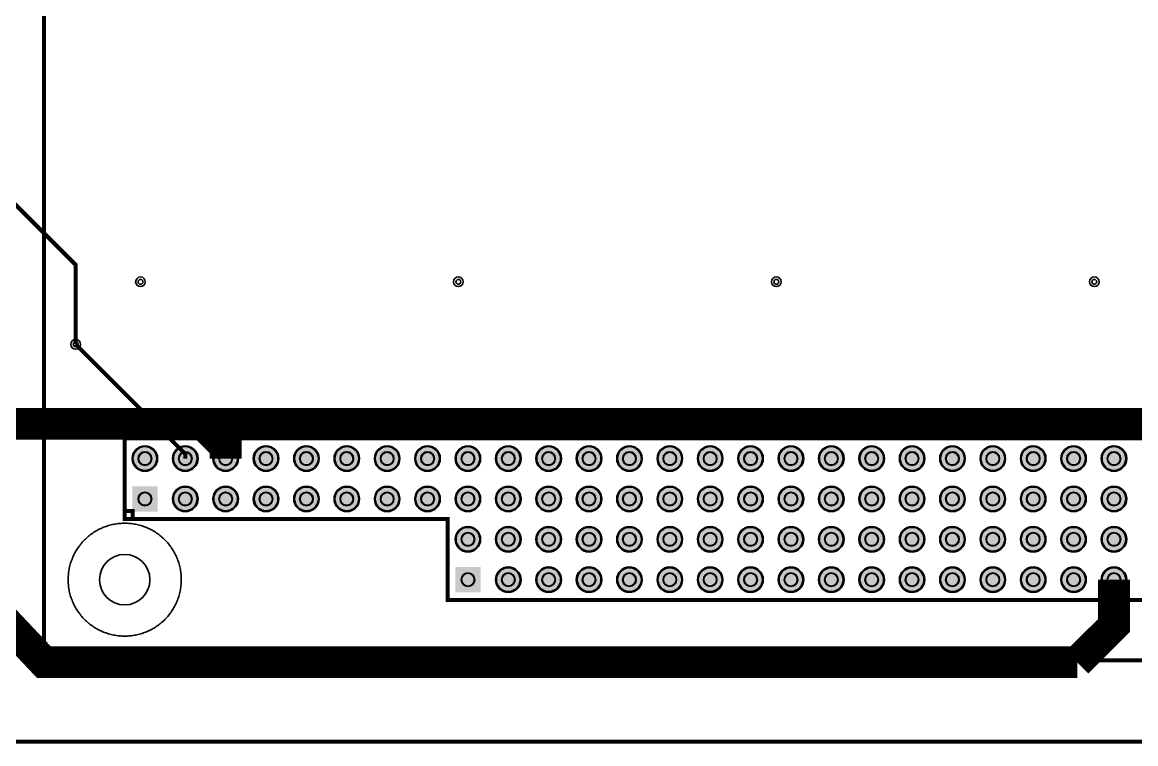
# Model space of a CAD drawing. Header units: millimetres. Extents: x 0 to 200, y -9 to 137.
# Drawn here: x 53.6 to 123.7, y -0.1 to 45.3 of the extents above; entities that cross this region are included whole.
import ezdxf

# ---------------------------------------------------------------- set-up
doc = ezdxf.new("R2010")
doc.units = ezdxf.units.MM
for name, color, linetype, true_color in [('BoardOutLine', 7, 'Continuous', 0xff00ff), ('BottomLayer', 7, 'Continuous', 0x0000ff), ('BottomSolderMaskLayer', 7, 'Continuous', 0xaa00ff), ('Hole', 7, 'Continuous', 0x222222), ('Multi-Layer', 7, 'Continuous', 0xc0c0c0), ('TopLayer', 7, 'Continuous', 0xff0000), ('TopSilkLayer', 7, 'Continuous', 0xffcc00), ('TopSolderMaskLayer', 7, 'Continuous', 0x800080)]:
    doc.layers.add(name, color=color, linetype=linetype, true_color=true_color)

msp = doc.modelspace()

# ---------------------------------------------------------------- hatches: boundary and pattern name
at = {"layer": 'BottomSolderMaskLayer'}
for points in [[(60.55, 17.816, 1), (62.152, 17.816, 1)], [(63.09, 17.816, 1), (64.692, 17.816, 1)], [(65.63, 17.816, 1), (67.232, 17.816, 1)], [(68.17, 17.816, 1), (69.772, 17.816, 1)], [(70.71, 17.816, 1), (72.312, 17.816, 1)], [(73.25, 17.816, 1), (74.852, 17.816, 1)], [(75.79, 17.816, 1), (77.392, 17.816, 1)], [(78.33, 17.816, 1), (79.932, 17.816, 1)], [(80.87, 17.816, 1), (82.472, 17.816, 1)], [(83.41, 17.816, 1), (85.012, 17.816, 1)], [(85.95, 17.816, 1), (87.552, 17.816, 1)], [(88.49, 17.816, 1), (90.092, 17.816, 1)], [(91.03, 17.816, 1), (92.632, 17.816, 1)], [(93.57, 17.816, 1), (95.172, 17.816, 1)], [(96.11, 17.816, 1), (97.712, 17.816, 1)], [(98.65, 17.816, 1), (100.252, 17.816, 1)], [(101.19, 17.816, 1), (102.792, 17.816, 1)], [(103.73, 17.816, 1), (105.332, 17.816, 1)], [(106.27, 17.816, 1), (107.872, 17.816, 1)], [(108.81, 17.816, 1), (110.412, 17.816, 1)], [(111.35, 17.816, 1), (112.952, 17.816, 1)], [(113.89, 17.816, 1), (115.492, 17.816, 1)], [(116.43, 17.816, 1), (118.032, 17.816, 1)], [(118.97, 17.816, 1), (120.572, 17.816, 1)], [(121.51, 17.816, 1), (123.112, 17.816, 1)], [(60.55, 16.076), (62.152, 16.076), (62.152, 14.475), (60.55, 14.475)], [(63.09, 15.276, 1), (64.692, 15.276, 1)], [(65.63, 15.276, 1), (67.232, 15.276, 1)], [(68.17, 15.276, 1), (69.772, 15.276, 1)], [(70.71, 15.276, 1), (72.312, 15.276, 1)], [(73.25, 15.276, 1), (74.852, 15.276, 1)], [(75.79, 15.276, 1), (77.392, 15.276, 1)], [(78.33, 15.276, 1), (79.932, 15.276, 1)], [(80.87, 15.276, 1), (82.472, 15.276, 1)], [(83.41, 15.276, 1), (85.012, 15.276, 1)], [(85.95, 15.276, 1), (87.552, 15.276, 1)], [(88.49, 15.276, 1), (90.092, 15.276, 1)], [(91.03, 15.276, 1), (92.632, 15.276, 1)], [(93.57, 15.276, 1), (95.172, 15.276, 1)], [(96.11, 15.276, 1), (97.712, 15.276, 1)], [(98.65, 15.276, 1), (100.252, 15.276, 1)], [(101.19, 15.276, 1), (102.792, 15.276, 1)], [(103.73, 15.276, 1), (105.332, 15.276, 1)], [(106.27, 15.276, 1), (107.872, 15.276, 1)], [(108.81, 15.276, 1), (110.412, 15.276, 1)], [(111.35, 15.276, 1), (112.952, 15.276, 1)], [(113.89, 15.276, 1), (115.492, 15.276, 1)], [(116.43, 15.276, 1), (118.032, 15.276, 1)], [(118.97, 15.276, 1), (120.572, 15.276, 1)], [(121.51, 15.276, 1), (123.112, 15.276, 1)], [(80.87, 12.736, 1), (82.472, 12.736, 1)], [(83.41, 12.736, 1), (85.012, 12.736, 1)], [(85.95, 12.736, 1), (87.552, 12.736, 1)], [(88.49, 12.736, 1), (90.092, 12.736, 1)], [(91.03, 12.736, 1), (92.632, 12.736, 1)], [(93.57, 12.736, 1), (95.172, 12.736, 1)], [(96.11, 12.736, 1), (97.712, 12.736, 1)], [(98.65, 12.736, 1), (100.252, 12.736, 1)], [(101.19, 12.736, 1), (102.792, 12.736, 1)], [(103.73, 12.736, 1), (105.332, 12.736, 1)], [(106.27, 12.736, 1), (107.872, 12.736, 1)], [(108.81, 12.736, 1), (110.412, 12.736, 1)], [(111.35, 12.736, 1), (112.952, 12.736, 1)], [(113.89, 12.736, 1), (115.492, 12.736, 1)], [(116.43, 12.736, 1), (118.032, 12.736, 1)], [(118.97, 12.736, 1), (120.572, 12.736, 1)], [(121.51, 12.736, 1), (123.112, 12.736, 1)], [(80.87, 10.996), (82.472, 10.996), (82.472, 9.395), (80.87, 9.395)], [(83.41, 10.196, 1), (85.012, 10.196, 1)], [(85.95, 10.196, 1), (87.552, 10.196, 1)], [(88.49, 10.196, 1), (90.092, 10.196, 1)], [(91.03, 10.196, 1), (92.632, 10.196, 1)], [(93.57, 10.196, 1), (95.172, 10.196, 1)], [(96.11, 10.196, 1), (97.712, 10.196, 1)], [(98.65, 10.196, 1), (100.252, 10.196, 1)], [(101.19, 10.196, 1), (102.792, 10.196, 1)], [(103.73, 10.196, 1), (105.332, 10.196, 1)], [(106.27, 10.196, 1), (107.872, 10.196, 1)], [(108.81, 10.196, 1), (110.412, 10.196, 1)], [(111.35, 10.196, 1), (112.952, 10.196, 1)], [(113.89, 10.196, 1), (115.492, 10.196, 1)], [(116.43, 10.196, 1), (118.032, 10.196, 1)], [(118.97, 10.196, 1), (120.572, 10.196, 1)], [(121.51, 10.196, 1), (123.112, 10.196, 1)]]:
    msp.add_hatch(color=256, dxfattribs=at).paths.add_polyline_path(points)
at = {"layer": 'Multi-Layer'}
for points in [[(60.601, 17.816, 1), (62.101, 17.816, 1)], [(63.141, 17.816, 1), (64.641, 17.816, 1)], [(65.681, 17.816, 1), (67.181, 17.816, 1)], [(68.221, 17.816, 1), (69.721, 17.816, 1)], [(70.761, 17.816, 1), (72.261, 17.816, 1)], [(73.301, 17.816, 1), (74.801, 17.816, 1)], [(75.841, 17.816, 1), (77.341, 17.816, 1)], [(78.381, 17.816, 1), (79.881, 17.816, 1)], [(80.921, 17.816, 1), (82.421, 17.816, 1)], [(83.461, 17.816, 1), (84.961, 17.816, 1)], [(86.001, 17.816, 1), (87.501, 17.816, 1)], [(88.541, 17.816, 1), (90.041, 17.816, 1)], [(91.081, 17.816, 1), (92.581, 17.816, 1)], [(93.621, 17.816, 1), (95.121, 17.816, 1)], [(96.161, 17.816, 1), (97.661, 17.816, 1)], [(98.701, 17.816, 1), (100.201, 17.816, 1)], [(101.241, 17.816, 1), (102.741, 17.816, 1)], [(103.781, 17.816, 1), (105.281, 17.816, 1)], [(106.321, 17.816, 1), (107.821, 17.816, 1)], [(108.861, 17.816, 1), (110.361, 17.816, 1)], [(111.401, 17.816, 1), (112.901, 17.816, 1)], [(113.941, 17.816, 1), (115.441, 17.816, 1)], [(116.481, 17.816, 1), (117.981, 17.816, 1)], [(119.021, 17.816, 1), (120.521, 17.816, 1)], [(121.561, 17.816, 1), (123.061, 17.816, 1)], [(60.601, 16.026), (62.101, 16.026), (62.101, 14.526), (60.601, 14.526)], [(63.141, 15.276, 1), (64.641, 15.276, 1)], [(65.681, 15.276, 1), (67.181, 15.276, 1)], [(68.221, 15.276, 1), (69.721, 15.276, 1)], [(70.761, 15.276, 1), (72.261, 15.276, 1)], [(73.301, 15.276, 1), (74.801, 15.276, 1)], [(75.841, 15.276, 1), (77.341, 15.276, 1)], [(78.381, 15.276, 1), (79.881, 15.276, 1)], [(80.921, 15.276, 1), (82.421, 15.276, 1)], [(83.461, 15.276, 1), (84.961, 15.276, 1)], [(86.001, 15.276, 1), (87.501, 15.276, 1)], [(88.541, 15.276, 1), (90.041, 15.276, 1)], [(91.081, 15.276, 1), (92.581, 15.276, 1)], [(93.621, 15.276, 1), (95.121, 15.276, 1)], [(96.161, 15.276, 1), (97.661, 15.276, 1)], [(98.701, 15.276, 1), (100.201, 15.276, 1)], [(101.241, 15.276, 1), (102.741, 15.276, 1)], [(103.781, 15.276, 1), (105.281, 15.276, 1)], [(106.321, 15.276, 1), (107.821, 15.276, 1)], [(108.861, 15.276, 1), (110.361, 15.276, 1)], [(111.401, 15.276, 1), (112.901, 15.276, 1)], [(113.941, 15.276, 1), (115.441, 15.276, 1)], [(116.481, 15.276, 1), (117.981, 15.276, 1)], [(119.021, 15.276, 1), (120.521, 15.276, 1)], [(121.561, 15.276, 1), (123.061, 15.276, 1)], [(80.921, 12.736, 1), (82.421, 12.736, 1)], [(83.461, 12.736, 1), (84.961, 12.736, 1)], [(86.001, 12.736, 1), (87.501, 12.736, 1)], [(88.541, 12.736, 1), (90.041, 12.736, 1)], [(91.081, 12.736, 1), (92.581, 12.736, 1)], [(93.621, 12.736, 1), (95.121, 12.736, 1)], [(96.161, 12.736, 1), (97.661, 12.736, 1)], [(98.701, 12.736, 1), (100.201, 12.736, 1)], [(101.241, 12.736, 1), (102.741, 12.736, 1)], [(103.781, 12.736, 1), (105.281, 12.736, 1)], [(106.321, 12.736, 1), (107.821, 12.736, 1)], [(108.861, 12.736, 1), (110.361, 12.736, 1)], [(111.401, 12.736, 1), (112.901, 12.736, 1)], [(113.941, 12.736, 1), (115.441, 12.736, 1)], [(116.481, 12.736, 1), (117.981, 12.736, 1)], [(119.021, 12.736, 1), (120.521, 12.736, 1)], [(121.561, 12.736, 1), (123.061, 12.736, 1)], [(80.921, 10.946), (82.421, 10.946), (82.421, 9.446), (80.921, 9.446)], [(83.461, 10.196, 1), (84.961, 10.196, 1)], [(86.001, 10.196, 1), (87.501, 10.196, 1)], [(88.541, 10.196, 1), (90.041, 10.196, 1)], [(91.081, 10.196, 1), (92.581, 10.196, 1)], [(93.621, 10.196, 1), (95.121, 10.196, 1)], [(96.161, 10.196, 1), (97.661, 10.196, 1)], [(98.701, 10.196, 1), (100.201, 10.196, 1)], [(101.241, 10.196, 1), (102.741, 10.196, 1)], [(103.781, 10.196, 1), (105.281, 10.196, 1)], [(106.321, 10.196, 1), (107.821, 10.196, 1)], [(108.861, 10.196, 1), (110.361, 10.196, 1)], [(111.401, 10.196, 1), (112.901, 10.196, 1)], [(113.941, 10.196, 1), (115.441, 10.196, 1)], [(116.481, 10.196, 1), (117.981, 10.196, 1)], [(119.021, 10.196, 1), (120.521, 10.196, 1)], [(121.561, 10.196, 1), (123.061, 10.196, 1)]]:
    msp.add_hatch(color=256, dxfattribs=at).paths.add_polyline_path(points)
at = {"layer": 'TopSolderMaskLayer'}
for points in [[(60.55, 17.816, 1), (62.152, 17.816, 1)], [(63.09, 17.816, 1), (64.692, 17.816, 1)], [(65.63, 17.816, 1), (67.232, 17.816, 1)], [(68.17, 17.816, 1), (69.772, 17.816, 1)], [(70.71, 17.816, 1), (72.312, 17.816, 1)], [(73.25, 17.816, 1), (74.852, 17.816, 1)], [(75.79, 17.816, 1), (77.392, 17.816, 1)], [(78.33, 17.816, 1), (79.932, 17.816, 1)], [(80.87, 17.816, 1), (82.472, 17.816, 1)], [(83.41, 17.816, 1), (85.012, 17.816, 1)], [(85.95, 17.816, 1), (87.552, 17.816, 1)], [(88.49, 17.816, 1), (90.092, 17.816, 1)], [(91.03, 17.816, 1), (92.632, 17.816, 1)], [(93.57, 17.816, 1), (95.172, 17.816, 1)], [(96.11, 17.816, 1), (97.712, 17.816, 1)], [(98.65, 17.816, 1), (100.252, 17.816, 1)], [(101.19, 17.816, 1), (102.792, 17.816, 1)], [(103.73, 17.816, 1), (105.332, 17.816, 1)], [(106.27, 17.816, 1), (107.872, 17.816, 1)], [(108.81, 17.816, 1), (110.412, 17.816, 1)], [(111.35, 17.816, 1), (112.952, 17.816, 1)], [(113.89, 17.816, 1), (115.492, 17.816, 1)], [(116.43, 17.816, 1), (118.032, 17.816, 1)], [(118.97, 17.816, 1), (120.572, 17.816, 1)], [(121.51, 17.816, 1), (123.112, 17.816, 1)], [(60.55, 16.076), (62.152, 16.076), (62.152, 14.475), (60.55, 14.475)], [(63.09, 15.276, 1), (64.692, 15.276, 1)], [(65.63, 15.276, 1), (67.232, 15.276, 1)], [(68.17, 15.276, 1), (69.772, 15.276, 1)], [(70.71, 15.276, 1), (72.312, 15.276, 1)], [(73.25, 15.276, 1), (74.852, 15.276, 1)], [(75.79, 15.276, 1), (77.392, 15.276, 1)], [(78.33, 15.276, 1), (79.932, 15.276, 1)], [(80.87, 15.276, 1), (82.472, 15.276, 1)], [(83.41, 15.276, 1), (85.012, 15.276, 1)], [(85.95, 15.276, 1), (87.552, 15.276, 1)], [(88.49, 15.276, 1), (90.092, 15.276, 1)], [(91.03, 15.276, 1), (92.632, 15.276, 1)], [(93.57, 15.276, 1), (95.172, 15.276, 1)], [(96.11, 15.276, 1), (97.712, 15.276, 1)], [(98.65, 15.276, 1), (100.252, 15.276, 1)], [(101.19, 15.276, 1), (102.792, 15.276, 1)], [(103.73, 15.276, 1), (105.332, 15.276, 1)], [(106.27, 15.276, 1), (107.872, 15.276, 1)], [(108.81, 15.276, 1), (110.412, 15.276, 1)], [(111.35, 15.276, 1), (112.952, 15.276, 1)], [(113.89, 15.276, 1), (115.492, 15.276, 1)], [(116.43, 15.276, 1), (118.032, 15.276, 1)], [(118.97, 15.276, 1), (120.572, 15.276, 1)], [(121.51, 15.276, 1), (123.112, 15.276, 1)], [(80.87, 12.736, 1), (82.472, 12.736, 1)], [(83.41, 12.736, 1), (85.012, 12.736, 1)], [(85.95, 12.736, 1), (87.552, 12.736, 1)], [(88.49, 12.736, 1), (90.092, 12.736, 1)], [(91.03, 12.736, 1), (92.632, 12.736, 1)], [(93.57, 12.736, 1), (95.172, 12.736, 1)], [(96.11, 12.736, 1), (97.712, 12.736, 1)], [(98.65, 12.736, 1), (100.252, 12.736, 1)], [(101.19, 12.736, 1), (102.792, 12.736, 1)], [(103.73, 12.736, 1), (105.332, 12.736, 1)], [(106.27, 12.736, 1), (107.872, 12.736, 1)], [(108.81, 12.736, 1), (110.412, 12.736, 1)], [(111.35, 12.736, 1), (112.952, 12.736, 1)], [(113.89, 12.736, 1), (115.492, 12.736, 1)], [(116.43, 12.736, 1), (118.032, 12.736, 1)], [(118.97, 12.736, 1), (120.572, 12.736, 1)], [(121.51, 12.736, 1), (123.112, 12.736, 1)], [(80.87, 10.996), (82.472, 10.996), (82.472, 9.395), (80.87, 9.395)], [(83.41, 10.196, 1), (85.012, 10.196, 1)], [(85.95, 10.196, 1), (87.552, 10.196, 1)], [(88.49, 10.196, 1), (90.092, 10.196, 1)], [(91.03, 10.196, 1), (92.632, 10.196, 1)], [(93.57, 10.196, 1), (95.172, 10.196, 1)], [(96.11, 10.196, 1), (97.712, 10.196, 1)], [(98.65, 10.196, 1), (100.252, 10.196, 1)], [(101.19, 10.196, 1), (102.792, 10.196, 1)], [(103.73, 10.196, 1), (105.332, 10.196, 1)], [(106.27, 10.196, 1), (107.872, 10.196, 1)], [(108.81, 10.196, 1), (110.412, 10.196, 1)], [(111.35, 10.196, 1), (112.952, 10.196, 1)], [(113.89, 10.196, 1), (115.492, 10.196, 1)], [(116.43, 10.196, 1), (118.032, 10.196, 1)], [(118.97, 10.196, 1), (120.572, 10.196, 1)], [(121.51, 10.196, 1), (123.112, 10.196, 1)]]:
    msp.add_hatch(color=256, dxfattribs=at).paths.add_polyline_path(points)

# ---------------------------------------------------------------- linework, layer by layer
at = {"layer": 'BoardOutLine', "const_width": 0.254}
msp.add_lwpolyline([(195, 0), (5, 0)], dxfattribs=at)
at = {"layer": 'BottomLayer', "const_width": 0.254}
msp.add_lwpolyline([(63.891, 17.816), (63.891, 18.108), (57, 25.001)], dxfattribs=at)
at = {"layer": 'BottomLayer'}
msp.add_lwpolyline([(60.081, 13.746), (60.166, 13.745), (60.252, 13.742), (60.337, 13.737), (60.422, 13.73), (60.507, 13.721), (60.591, 13.71), (60.675, 13.697), (60.759, 13.682), (60.843, 13.665), (60.926, 13.646), (61.009, 13.625), (61.091, 13.602), (61.172, 13.577), (61.253, 13.55), (61.334, 13.521), (61.413, 13.49), (61.492, 13.457), (61.57, 13.423), (61.647, 13.386), (61.723, 13.348), (61.798, 13.308), (61.873, 13.266), (61.946, 13.222), (62.018, 13.177), (62.089, 13.13), (62.159, 13.081), (62.228, 13.03), (62.295, 12.978), (62.361, 12.925), (62.426, 12.869), (62.49, 12.812), (62.552, 12.754), (62.613, 12.694), (62.672, 12.633), (62.73, 12.57), (62.786, 12.506), (62.841, 12.441), (62.894, 12.374), (62.945, 12.306), (62.995, 12.237), (63.043, 12.166), (63.09, 12.095), (63.135, 12.022), (63.178, 11.949), (63.219, 11.874), (63.258, 11.798), (63.296, 11.722), (63.332, 11.644), (63.366, 11.566), (63.398, 11.487), (63.428, 11.407), (63.456, 11.327), (63.482, 11.246), (63.506, 11.164), (63.528, 11.082), (63.549, 10.999), (63.567, 10.915), (63.583, 10.832), (63.598, 10.748), (63.61, 10.663), (63.62, 10.579), (63.628, 10.494), (63.634, 10.409), (63.638, 10.323), (63.641, 10.238), (63.641, 10.153), (63.638, 10.068), (63.634, 9.982), (63.628, 9.897), (63.62, 9.813), (63.61, 9.728), (63.598, 9.643), (63.583, 9.559), (63.567, 9.476), (63.549, 9.392), (63.528, 9.31), (63.506, 9.227), (63.482, 9.145), (63.456, 9.064), (63.428, 8.984), (63.398, 8.904), (63.366, 8.825), (63.332, 8.747), (63.296, 8.669), (63.258, 8.593), (63.219, 8.517), (63.178, 8.442), (63.135, 8.369), (63.09, 8.296), (63.043, 8.225), (62.995, 8.154), (62.945, 8.085), (62.894, 8.017), (62.841, 7.95), (62.786, 7.885), (62.73, 7.821), (62.672, 7.758), (62.613, 7.697), (62.552, 7.637), (62.49, 7.579), (62.426, 7.522), (62.361, 7.467), (62.295, 7.413), (62.228, 7.361), (62.159, 7.31), (62.089, 7.261), (62.018, 7.214), (61.946, 7.169), (61.873, 7.125), (61.798, 7.083), (61.723, 7.043), (61.647, 7.005), (61.57, 6.968), (61.492, 6.934), (61.413, 6.901), (61.334, 6.87), (61.253, 6.841), (61.172, 6.814), (61.091, 6.789), (61.009, 6.766), (60.926, 6.745), (60.843, 6.726), (60.759, 6.709), (60.675, 6.694), (60.591, 6.681), (60.507, 6.67), (60.422, 6.661), (60.337, 6.654), (60.252, 6.649), (60.166, 6.646), (60.081, 6.645), (59.996, 6.646), (59.911, 6.649), (59.826, 6.654), (59.741, 6.661), (59.656, 6.67), (59.571, 6.681), (59.487, 6.694), (59.403, 6.709), (59.319, 6.726), (59.236, 6.745), (59.154, 6.766), (59.071, 6.789), (58.99, 6.814), (58.909, 6.841), (58.829, 6.87), (58.749, 6.901), (58.671, 6.934), (58.593, 6.968), (58.515, 7.005), (58.439, 7.043), (58.364, 7.083), (58.29, 7.125), (58.217, 7.169), (58.144, 7.214), (58.073, 7.261), (58.003, 7.31), (57.935, 7.361), (57.867, 7.413), (57.801, 7.467), (57.736, 7.522), (57.673, 7.579), (57.61, 7.637), (57.55, 7.697), (57.49, 7.758), (57.433, 7.821), (57.376, 7.885), (57.322, 7.95), (57.268, 8.017), (57.217, 8.085), (57.167, 8.154), (57.119, 8.225), (57.072, 8.296), (57.028, 8.369), (56.985, 8.442), (56.943, 8.517), (56.904, 8.593), (56.866, 8.669), (56.831, 8.747), (56.797, 8.825), (56.765, 8.904), (56.735, 8.984), (56.707, 9.064), (56.68, 9.145), (56.656, 9.227), (56.634, 9.31), (56.614, 9.392), (56.595, 9.476), (56.579, 9.559), (56.565, 9.643), (56.552, 9.728), (56.542, 9.813), (56.534, 9.897), (56.528, 9.982), (56.524, 10.068), (56.522, 10.153), (56.522, 10.238), (56.524, 10.323), (56.528, 10.409), (56.534, 10.494), (56.542, 10.579), (56.552, 10.663), (56.565, 10.748), (56.579, 10.832), (56.595, 10.915), (56.614, 10.999), (56.634, 11.082), (56.656, 11.164), (56.68, 11.246), (56.707, 11.327), (56.735, 11.407), (56.765, 11.487), (56.797, 11.566), (56.831, 11.644), (56.866, 11.722), (56.904, 11.798), (56.943, 11.874), (56.985, 11.949), (57.028, 12.022), (57.072, 12.095), (57.119, 12.166), (57.167, 12.237), (57.217, 12.306), (57.268, 12.374), (57.322, 12.441), (57.376, 12.506), (57.433, 12.57), (57.49, 12.633), (57.55, 12.694), (57.61, 12.754), (57.673, 12.812), (57.736, 12.869), (57.801, 12.925), (57.867, 12.978), (57.935, 13.03), (58.003, 13.081), (58.073, 13.13), (58.144, 13.177), (58.217, 13.222), (58.29, 13.266), (58.364, 13.308), (58.439, 13.348), (58.515, 13.386), (58.593, 13.423), (58.671, 13.457), (58.749, 13.49), (58.829, 13.521), (58.909, 13.55), (58.99, 13.577), (59.071, 13.602), (59.154, 13.625), (59.236, 13.646), (59.319, 13.665), (59.403, 13.682), (59.487, 13.697), (59.571, 13.71), (59.656, 13.721), (59.741, 13.73), (59.826, 13.737), (59.911, 13.742), (59.996, 13.745), (60.081, 13.746)], close=True, dxfattribs=at)
at = {"layer": 'BottomSolderMaskLayer'}
for centre, radius in [((61.351, 17.816), 0.801), ((61.351, 17.816), 0.427), ((63.891, 17.816), 0.801), ((63.891, 17.816), 0.427), ((66.431, 17.816), 0.801), ((66.431, 17.816), 0.427), ((68.971, 17.816), 0.801), ((68.971, 17.816), 0.427), ((71.511, 17.816), 0.801), ((71.511, 17.816), 0.427), ((74.051, 17.816), 0.801), ((74.051, 17.816), 0.427), ((76.591, 17.816), 0.801), ((76.591, 17.816), 0.427), ((79.131, 17.816), 0.801), ((79.131, 17.816), 0.427), ((81.671, 17.816), 0.801), ((81.671, 17.816), 0.427), ((84.211, 17.816), 0.801), ((84.211, 17.816), 0.427), ((86.751, 17.816), 0.801), ((86.751, 17.816), 0.427), ((89.291, 17.816), 0.801), ((89.291, 17.816), 0.427), ((91.831, 17.816), 0.801), ((91.831, 17.816), 0.427), ((94.371, 17.816), 0.801), ((94.371, 17.816), 0.427), ((96.911, 17.816), 0.801), ((96.911, 17.816), 0.427), ((99.451, 17.816), 0.801), ((99.451, 17.816), 0.427), ((101.991, 17.816), 0.801), ((101.991, 17.816), 0.427), ((104.531, 17.816), 0.801), ((104.531, 17.816), 0.427), ((107.071, 17.816), 0.801), ((107.071, 17.816), 0.427), ((109.611, 17.816), 0.801), ((109.611, 17.816), 0.427), ((112.151, 17.816), 0.801), ((112.151, 17.816), 0.427), ((114.691, 17.816), 0.801), ((114.691, 17.816), 0.427), ((117.231, 17.816), 0.801), ((117.231, 17.816), 0.427), ((119.771, 17.816), 0.801), ((119.771, 17.816), 0.427), ((122.311, 17.816), 0.801), ((122.311, 17.816), 0.427), ((61.351, 15.276), 0.427), ((63.891, 15.276), 0.801), ((63.891, 15.276), 0.427), ((66.431, 15.276), 0.801), ((66.431, 15.276), 0.427), ((68.971, 15.276), 0.801), ((68.971, 15.276), 0.427), ((71.511, 15.276), 0.801), ((71.511, 15.276), 0.427), ((74.051, 15.276), 0.801), ((74.051, 15.276), 0.427), ((76.591, 15.276), 0.801), ((76.591, 15.276), 0.427), ((79.131, 15.276), 0.801), ((79.131, 15.276), 0.427), ((81.671, 15.276), 0.801), ((81.671, 15.276), 0.427), ((84.211, 15.276), 0.801), ((84.211, 15.276), 0.427), ((86.751, 15.276), 0.801), ((86.751, 15.276), 0.427), ((89.291, 15.276), 0.801), ((89.291, 15.276), 0.427), ((91.831, 15.276), 0.801), ((91.831, 15.276), 0.427), ((94.371, 15.276), 0.801), ((94.371, 15.276), 0.427), ((96.911, 15.276), 0.801), ((96.911, 15.276), 0.427), ((99.451, 15.276), 0.801), ((99.451, 15.276), 0.427), ((101.991, 15.276), 0.801), ((101.991, 15.276), 0.427), ((104.531, 15.276), 0.801), ((104.531, 15.276), 0.427), ((107.071, 15.276), 0.801), ((107.071, 15.276), 0.427), ((109.611, 15.276), 0.801), ((109.611, 15.276), 0.427), ((112.151, 15.276), 0.801), ((112.151, 15.276), 0.427), ((114.691, 15.276), 0.801), ((114.691, 15.276), 0.427), ((117.231, 15.276), 0.801), ((117.231, 15.276), 0.427), ((119.771, 15.276), 0.801), ((119.771, 15.276), 0.427), ((122.311, 15.276), 0.801), ((122.311, 15.276), 0.427), ((81.671, 12.736), 0.801), ((84.211, 12.736), 0.801), ((86.751, 12.736), 0.801), ((89.291, 12.736), 0.801), ((91.831, 12.736), 0.801), ((94.371, 12.736), 0.801), ((96.911, 12.736), 0.801), ((99.451, 12.736), 0.801), ((101.991, 12.736), 0.801), ((104.531, 12.736), 0.801), ((107.071, 12.736), 0.801), ((109.611, 12.736), 0.801), ((112.151, 12.736), 0.801), ((114.691, 12.736), 0.801), ((117.231, 12.736), 0.801), ((119.771, 12.736), 0.801), ((122.311, 12.736), 0.801), ((81.671, 12.736), 0.427), ((84.211, 12.736), 0.427), ((86.751, 12.736), 0.427), ((89.291, 12.736), 0.427), ((91.831, 12.736), 0.427), ((94.371, 12.736), 0.427), ((96.911, 12.736), 0.427), ((99.451, 12.736), 0.427), ((101.991, 12.736), 0.427), ((104.531, 12.736), 0.427), ((107.071, 12.736), 0.427), ((109.611, 12.736), 0.427), ((112.151, 12.736), 0.427), ((114.691, 12.736), 0.427), ((117.231, 12.736), 0.427), ((119.771, 12.736), 0.427), ((122.311, 12.736), 0.427), ((81.671, 10.196), 0.427), ((84.211, 10.196), 0.801), ((84.211, 10.196), 0.427), ((86.751, 10.196), 0.801), ((86.751, 10.196), 0.427), ((89.291, 10.196), 0.801), ((89.291, 10.196), 0.427), ((91.831, 10.196), 0.801), ((91.831, 10.196), 0.427), ((94.371, 10.196), 0.801), ((94.371, 10.196), 0.427), ((96.911, 10.196), 0.801), ((96.911, 10.196), 0.427), ((99.451, 10.196), 0.801), ((99.451, 10.196), 0.427), ((101.991, 10.196), 0.801), ((101.991, 10.196), 0.427), ((104.531, 10.196), 0.801), ((104.531, 10.196), 0.427), ((107.071, 10.196), 0.801), ((107.071, 10.196), 0.427), ((109.611, 10.196), 0.801), ((109.611, 10.196), 0.427), ((112.151, 10.196), 0.801), ((112.151, 10.196), 0.427), ((114.691, 10.196), 0.801), ((114.691, 10.196), 0.427), ((117.231, 10.196), 0.801), ((117.231, 10.196), 0.427), ((119.771, 10.196), 0.801), ((119.771, 10.196), 0.427), ((122.311, 10.196), 0.801), ((122.311, 10.196), 0.427)]:
    msp.add_circle(centre, radius, dxfattribs=at)
at = {"layer": 'Hole'}
for centre, radius in [((61.072, 28.939), 0.153), ((81.072, 28.939), 0.153), ((101.072, 28.939), 0.153), ((121.072, 28.939), 0.153), ((57, 25.001), 0.152)]:
    msp.add_circle(centre, radius, dxfattribs=at)
at = {"layer": 'Multi-Layer'}
for centre, radius in [((61.072, 28.939), 0.305), ((81.072, 28.939), 0.305), ((101.072, 28.939), 0.305), ((121.072, 28.939), 0.305), ((57, 25.001), 0.305), ((61.351, 17.816), 0.75), ((61.351, 17.816), 0.4), ((63.891, 17.816), 0.75), ((63.891, 17.816), 0.4), ((66.431, 17.816), 0.75), ((66.431, 17.816), 0.4), ((68.971, 17.816), 0.75), ((68.971, 17.816), 0.4), ((71.511, 17.816), 0.75), ((71.511, 17.816), 0.4), ((74.051, 17.816), 0.75), ((74.051, 17.816), 0.4), ((76.591, 17.816), 0.75), ((76.591, 17.816), 0.4), ((79.131, 17.816), 0.75), ((79.131, 17.816), 0.4), ((81.671, 17.816), 0.75), ((81.671, 17.816), 0.4), ((84.211, 17.816), 0.75), ((84.211, 17.816), 0.4), ((86.751, 17.816), 0.75), ((86.751, 17.816), 0.4), ((89.291, 17.816), 0.75), ((89.291, 17.816), 0.4), ((91.831, 17.816), 0.75), ((91.831, 17.816), 0.4), ((94.371, 17.816), 0.75), ((94.371, 17.816), 0.4), ((96.911, 17.816), 0.75), ((96.911, 17.816), 0.4), ((99.451, 17.816), 0.75), ((99.451, 17.816), 0.4), ((101.991, 17.816), 0.75), ((101.991, 17.816), 0.4), ((104.531, 17.816), 0.75), ((104.531, 17.816), 0.4), ((107.071, 17.816), 0.75), ((107.071, 17.816), 0.4), ((109.611, 17.816), 0.75), ((109.611, 17.816), 0.4), ((112.151, 17.816), 0.75), ((112.151, 17.816), 0.4), ((114.691, 17.816), 0.75), ((114.691, 17.816), 0.4), ((117.231, 17.816), 0.75), ((117.231, 17.816), 0.4), ((119.771, 17.816), 0.75), ((119.771, 17.816), 0.4), ((122.311, 17.816), 0.75), ((122.311, 17.816), 0.4), ((61.351, 15.276), 0.4), ((63.891, 15.276), 0.75), ((63.891, 15.276), 0.4), ((66.431, 15.276), 0.75), ((66.431, 15.276), 0.4), ((68.971, 15.276), 0.75), ((68.971, 15.276), 0.4), ((71.511, 15.276), 0.75), ((71.511, 15.276), 0.4), ((74.051, 15.276), 0.75), ((74.051, 15.276), 0.4), ((76.591, 15.276), 0.75), ((76.591, 15.276), 0.4), ((79.131, 15.276), 0.75), ((79.131, 15.276), 0.4), ((81.671, 15.276), 0.75), ((81.671, 15.276), 0.4), ((84.211, 15.276), 0.75), ((84.211, 15.276), 0.4), ((86.751, 15.276), 0.75), ((86.751, 15.276), 0.4), ((89.291, 15.276), 0.75), ((89.291, 15.276), 0.4), ((91.831, 15.276), 0.75), ((91.831, 15.276), 0.4), ((94.371, 15.276), 0.75), ((94.371, 15.276), 0.4), ((96.911, 15.276), 0.75), ((96.911, 15.276), 0.4), ((99.451, 15.276), 0.75), ((99.451, 15.276), 0.4), ((101.991, 15.276), 0.75), ((101.991, 15.276), 0.4), ((104.531, 15.276), 0.75), ((104.531, 15.276), 0.4), ((107.071, 15.276), 0.75), ((107.071, 15.276), 0.4), ((109.611, 15.276), 0.75), ((109.611, 15.276), 0.4), ((112.151, 15.276), 0.75), ((112.151, 15.276), 0.4), ((114.691, 15.276), 0.75), ((114.691, 15.276), 0.4), ((117.231, 15.276), 0.75), ((117.231, 15.276), 0.4), ((119.771, 15.276), 0.75), ((119.771, 15.276), 0.4), ((122.311, 15.276), 0.75), ((122.311, 15.276), 0.4), ((81.671, 12.736), 0.75), ((84.211, 12.736), 0.75), ((86.751, 12.736), 0.75), ((89.291, 12.736), 0.75), ((91.831, 12.736), 0.75), ((94.371, 12.736), 0.75), ((96.911, 12.736), 0.75), ((99.451, 12.736), 0.75), ((101.991, 12.736), 0.75), ((104.531, 12.736), 0.75), ((107.071, 12.736), 0.75), ((109.611, 12.736), 0.75), ((112.151, 12.736), 0.75), ((114.691, 12.736), 0.75), ((117.231, 12.736), 0.75), ((119.771, 12.736), 0.75), ((122.311, 12.736), 0.75), ((81.671, 12.736), 0.4), ((84.211, 12.736), 0.4), ((86.751, 12.736), 0.4), ((89.291, 12.736), 0.4), ((91.831, 12.736), 0.4), ((94.371, 12.736), 0.4), ((96.911, 12.736), 0.4), ((99.451, 12.736), 0.4), ((101.991, 12.736), 0.4), ((104.531, 12.736), 0.4), ((107.071, 12.736), 0.4), ((109.611, 12.736), 0.4), ((112.151, 12.736), 0.4), ((114.691, 12.736), 0.4), ((117.231, 12.736), 0.4), ((119.771, 12.736), 0.4), ((122.311, 12.736), 0.4), ((60.081, 10.196), 1.587), ((81.671, 10.196), 0.4), ((84.211, 10.196), 0.75), ((84.211, 10.196), 0.4), ((86.751, 10.196), 0.75), ((86.751, 10.196), 0.4), ((89.291, 10.196), 0.75), ((89.291, 10.196), 0.4), ((91.831, 10.196), 0.75), ((91.831, 10.196), 0.4), ((94.371, 10.196), 0.75), ((94.371, 10.196), 0.4), ((96.911, 10.196), 0.75), ((96.911, 10.196), 0.4), ((99.451, 10.196), 0.75), ((99.451, 10.196), 0.4), ((101.991, 10.196), 0.75), ((101.991, 10.196), 0.4), ((104.531, 10.196), 0.75), ((104.531, 10.196), 0.4), ((107.071, 10.196), 0.75), ((107.071, 10.196), 0.4), ((109.611, 10.196), 0.75), ((109.611, 10.196), 0.4), ((112.151, 10.196), 0.75), ((112.151, 10.196), 0.4), ((114.691, 10.196), 0.75), ((114.691, 10.196), 0.4), ((117.231, 10.196), 0.75), ((117.231, 10.196), 0.4), ((119.771, 10.196), 0.75), ((119.771, 10.196), 0.4), ((122.311, 10.196), 0.75), ((122.311, 10.196), 0.4)]:
    msp.add_circle(centre, radius, dxfattribs=at)
at = {"layer": 'TopLayer'}
for points, const_width in [([(57, 25.001), (57, 30), (41.001, 45.999), (20, 45.999), (12, 53), (12, 110.711), (12.54, 111.251)], 0.254), ([(46.5, 14), (52.55, 20), (65.001, 20)], 2), ([(65, 20), (129.781, 20)], 2), ([(66.431, 17.816), (66.431, 18.569), (65, 20)], 2), ([(46.5, 14), (55.001, 5.001), (120, 5.001)], 2), ([(122.311, 10.196), (122.311, 7.31), (120, 5.001)], 2)]:
    msp.add_lwpolyline(points, dxfattribs=dict(at, const_width=const_width))
msp.add_lwpolyline([(60.081, 13.746), (60.166, 13.745), (60.252, 13.742), (60.337, 13.737), (60.422, 13.73), (60.507, 13.721), (60.591, 13.71), (60.675, 13.697), (60.759, 13.682), (60.843, 13.665), (60.926, 13.646), (61.009, 13.625), (61.091, 13.602), (61.172, 13.577), (61.253, 13.55), (61.334, 13.521), (61.413, 13.49), (61.492, 13.457), (61.57, 13.423), (61.647, 13.386), (61.723, 13.348), (61.798, 13.308), (61.873, 13.266), (61.946, 13.222), (62.018, 13.177), (62.089, 13.13), (62.159, 13.081), (62.228, 13.03), (62.295, 12.978), (62.361, 12.925), (62.426, 12.869), (62.49, 12.812), (62.552, 12.754), (62.613, 12.694), (62.672, 12.633), (62.73, 12.57), (62.786, 12.506), (62.841, 12.441), (62.894, 12.374), (62.945, 12.306), (62.995, 12.237), (63.043, 12.166), (63.09, 12.095), (63.135, 12.022), (63.178, 11.949), (63.219, 11.874), (63.258, 11.798), (63.296, 11.722), (63.332, 11.644), (63.366, 11.566), (63.398, 11.487), (63.428, 11.407), (63.456, 11.327), (63.482, 11.246), (63.506, 11.164), (63.528, 11.082), (63.549, 10.999), (63.567, 10.915), (63.583, 10.832), (63.598, 10.748), (63.61, 10.663), (63.62, 10.579), (63.628, 10.494), (63.634, 10.409), (63.638, 10.323), (63.641, 10.238), (63.641, 10.153), (63.638, 10.068), (63.634, 9.982), (63.628, 9.897), (63.62, 9.813), (63.61, 9.728), (63.598, 9.643), (63.583, 9.559), (63.567, 9.476), (63.549, 9.392), (63.528, 9.31), (63.506, 9.227), (63.482, 9.145), (63.456, 9.064), (63.428, 8.984), (63.398, 8.904), (63.366, 8.825), (63.332, 8.747), (63.296, 8.669), (63.258, 8.593), (63.219, 8.517), (63.178, 8.442), (63.135, 8.369), (63.09, 8.296), (63.043, 8.225), (62.995, 8.154), (62.945, 8.085), (62.894, 8.017), (62.841, 7.95), (62.786, 7.885), (62.73, 7.821), (62.672, 7.758), (62.613, 7.697), (62.552, 7.637), (62.49, 7.579), (62.426, 7.522), (62.361, 7.467), (62.295, 7.413), (62.228, 7.361), (62.159, 7.31), (62.089, 7.261), (62.018, 7.214), (61.946, 7.169), (61.873, 7.125), (61.798, 7.083), (61.723, 7.043), (61.647, 7.005), (61.57, 6.968), (61.492, 6.934), (61.413, 6.901), (61.334, 6.87), (61.253, 6.841), (61.172, 6.814), (61.091, 6.789), (61.009, 6.766), (60.926, 6.745), (60.843, 6.726), (60.759, 6.709), (60.675, 6.694), (60.591, 6.681), (60.507, 6.67), (60.422, 6.661), (60.337, 6.654), (60.252, 6.649), (60.166, 6.646), (60.081, 6.645), (59.996, 6.646), (59.911, 6.649), (59.826, 6.654), (59.741, 6.661), (59.656, 6.67), (59.571, 6.681), (59.487, 6.694), (59.403, 6.709), (59.319, 6.726), (59.236, 6.745), (59.154, 6.766), (59.071, 6.789), (58.99, 6.814), (58.909, 6.841), (58.829, 6.87), (58.749, 6.901), (58.671, 6.934), (58.593, 6.968), (58.515, 7.005), (58.439, 7.043), (58.364, 7.083), (58.29, 7.125), (58.217, 7.169), (58.144, 7.214), (58.073, 7.261), (58.003, 7.31), (57.935, 7.361), (57.867, 7.413), (57.801, 7.467), (57.736, 7.522), (57.673, 7.579), (57.61, 7.637), (57.55, 7.697), (57.49, 7.758), (57.433, 7.821), (57.376, 7.885), (57.322, 7.95), (57.268, 8.017), (57.217, 8.085), (57.167, 8.154), (57.119, 8.225), (57.072, 8.296), (57.028, 8.369), (56.985, 8.442), (56.943, 8.517), (56.904, 8.593), (56.866, 8.669), (56.831, 8.747), (56.797, 8.825), (56.765, 8.904), (56.735, 8.984), (56.707, 9.064), (56.68, 9.145), (56.656, 9.227), (56.634, 9.31), (56.614, 9.392), (56.595, 9.476), (56.579, 9.559), (56.565, 9.643), (56.552, 9.728), (56.542, 9.813), (56.534, 9.897), (56.528, 9.982), (56.524, 10.068), (56.522, 10.153), (56.522, 10.238), (56.524, 10.323), (56.528, 10.409), (56.534, 10.494), (56.542, 10.579), (56.552, 10.663), (56.565, 10.748), (56.579, 10.832), (56.595, 10.915), (56.614, 10.999), (56.634, 11.082), (56.656, 11.164), (56.68, 11.246), (56.707, 11.327), (56.735, 11.407), (56.765, 11.487), (56.797, 11.566), (56.831, 11.644), (56.866, 11.722), (56.904, 11.798), (56.943, 11.874), (56.985, 11.949), (57.028, 12.022), (57.072, 12.095), (57.119, 12.166), (57.167, 12.237), (57.217, 12.306), (57.268, 12.374), (57.322, 12.441), (57.376, 12.506), (57.433, 12.57), (57.49, 12.633), (57.55, 12.694), (57.61, 12.754), (57.673, 12.812), (57.736, 12.869), (57.801, 12.925), (57.867, 12.978), (57.935, 13.03), (58.003, 13.081), (58.073, 13.13), (58.144, 13.177), (58.217, 13.222), (58.29, 13.266), (58.364, 13.308), (58.439, 13.348), (58.515, 13.386), (58.593, 13.423), (58.671, 13.457), (58.749, 13.49), (58.829, 13.521), (58.909, 13.55), (58.99, 13.577), (59.071, 13.602), (59.154, 13.625), (59.236, 13.646), (59.319, 13.665), (59.403, 13.682), (59.487, 13.697), (59.571, 13.71), (59.656, 13.721), (59.741, 13.73), (59.826, 13.737), (59.911, 13.742), (59.996, 13.745), (60.081, 13.746)], close=True, dxfattribs=at)
at = {"layer": 'TopSilkLayer', "const_width": 0.254}
for points in [[(55.001, 5.116), (55.001, 101.001), (145.171, 101.001), (145.171, 5.116), (55.001, 5.116)], [(60.081, 19.086), (60.081, 14.006), (80.401, 14.006), (80.401, 8.926), (131.201, 8.926), (131.201, 14.006), (141.361, 14.006), (141.361, 19.086), (60.081, 19.086)]]:
    msp.add_lwpolyline(points, close=True, dxfattribs=at)
msp.add_lwpolyline([(60.081, 14.514), (60.589, 14.514), (60.589, 14.006)], dxfattribs=at)
at = {"layer": 'TopSolderMaskLayer'}
for centre, radius in [((61.351, 17.816), 0.801), ((61.351, 17.816), 0.427), ((63.891, 17.816), 0.801), ((63.891, 17.816), 0.427), ((66.431, 17.816), 0.801), ((66.431, 17.816), 0.427), ((68.971, 17.816), 0.801), ((68.971, 17.816), 0.427), ((71.511, 17.816), 0.801), ((71.511, 17.816), 0.427), ((74.051, 17.816), 0.801), ((74.051, 17.816), 0.427), ((76.591, 17.816), 0.801), ((76.591, 17.816), 0.427), ((79.131, 17.816), 0.801), ((79.131, 17.816), 0.427), ((81.671, 17.816), 0.801), ((81.671, 17.816), 0.427), ((84.211, 17.816), 0.801), ((84.211, 17.816), 0.427), ((86.751, 17.816), 0.801), ((86.751, 17.816), 0.427), ((89.291, 17.816), 0.801), ((89.291, 17.816), 0.427), ((91.831, 17.816), 0.801), ((91.831, 17.816), 0.427), ((94.371, 17.816), 0.801), ((94.371, 17.816), 0.427), ((96.911, 17.816), 0.801), ((96.911, 17.816), 0.427), ((99.451, 17.816), 0.801), ((99.451, 17.816), 0.427), ((101.991, 17.816), 0.801), ((101.991, 17.816), 0.427), ((104.531, 17.816), 0.801), ((104.531, 17.816), 0.427), ((107.071, 17.816), 0.801), ((107.071, 17.816), 0.427), ((109.611, 17.816), 0.801), ((109.611, 17.816), 0.427), ((112.151, 17.816), 0.801), ((112.151, 17.816), 0.427), ((114.691, 17.816), 0.801), ((114.691, 17.816), 0.427), ((117.231, 17.816), 0.801), ((117.231, 17.816), 0.427), ((119.771, 17.816), 0.801), ((119.771, 17.816), 0.427), ((122.311, 17.816), 0.801), ((122.311, 17.816), 0.427), ((61.351, 15.276), 0.427), ((63.891, 15.276), 0.801), ((63.891, 15.276), 0.427), ((66.431, 15.276), 0.801), ((66.431, 15.276), 0.427), ((68.971, 15.276), 0.801), ((68.971, 15.276), 0.427), ((71.511, 15.276), 0.801), ((71.511, 15.276), 0.427), ((74.051, 15.276), 0.801), ((74.051, 15.276), 0.427), ((76.591, 15.276), 0.801), ((76.591, 15.276), 0.427), ((79.131, 15.276), 0.801), ((79.131, 15.276), 0.427), ((81.671, 15.276), 0.801), ((81.671, 15.276), 0.427), ((84.211, 15.276), 0.801), ((84.211, 15.276), 0.427), ((86.751, 15.276), 0.801), ((86.751, 15.276), 0.427), ((89.291, 15.276), 0.801), ((89.291, 15.276), 0.427), ((91.831, 15.276), 0.801), ((91.831, 15.276), 0.427), ((94.371, 15.276), 0.801), ((94.371, 15.276), 0.427), ((96.911, 15.276), 0.801), ((96.911, 15.276), 0.427), ((99.451, 15.276), 0.801), ((99.451, 15.276), 0.427), ((101.991, 15.276), 0.801), ((101.991, 15.276), 0.427), ((104.531, 15.276), 0.801), ((104.531, 15.276), 0.427), ((107.071, 15.276), 0.801), ((107.071, 15.276), 0.427), ((109.611, 15.276), 0.801), ((109.611, 15.276), 0.427), ((112.151, 15.276), 0.801), ((112.151, 15.276), 0.427), ((114.691, 15.276), 0.801), ((114.691, 15.276), 0.427), ((117.231, 15.276), 0.801), ((117.231, 15.276), 0.427), ((119.771, 15.276), 0.801), ((119.771, 15.276), 0.427), ((122.311, 15.276), 0.801), ((122.311, 15.276), 0.427), ((81.671, 12.736), 0.801), ((84.211, 12.736), 0.801), ((86.751, 12.736), 0.801), ((89.291, 12.736), 0.801), ((91.831, 12.736), 0.801), ((94.371, 12.736), 0.801), ((96.911, 12.736), 0.801), ((99.451, 12.736), 0.801), ((101.991, 12.736), 0.801), ((104.531, 12.736), 0.801), ((107.071, 12.736), 0.801), ((109.611, 12.736), 0.801), ((112.151, 12.736), 0.801), ((114.691, 12.736), 0.801), ((117.231, 12.736), 0.801), ((119.771, 12.736), 0.801), ((122.311, 12.736), 0.801), ((81.671, 12.736), 0.427), ((84.211, 12.736), 0.427), ((86.751, 12.736), 0.427), ((89.291, 12.736), 0.427), ((91.831, 12.736), 0.427), ((94.371, 12.736), 0.427), ((96.911, 12.736), 0.427), ((99.451, 12.736), 0.427), ((101.991, 12.736), 0.427), ((104.531, 12.736), 0.427), ((107.071, 12.736), 0.427), ((109.611, 12.736), 0.427), ((112.151, 12.736), 0.427), ((114.691, 12.736), 0.427), ((117.231, 12.736), 0.427), ((119.771, 12.736), 0.427), ((122.311, 12.736), 0.427), ((81.671, 10.196), 0.427), ((84.211, 10.196), 0.801), ((84.211, 10.196), 0.427), ((86.751, 10.196), 0.801), ((86.751, 10.196), 0.427), ((89.291, 10.196), 0.801), ((89.291, 10.196), 0.427), ((91.831, 10.196), 0.801), ((91.831, 10.196), 0.427), ((94.371, 10.196), 0.801), ((94.371, 10.196), 0.427), ((96.911, 10.196), 0.801), ((96.911, 10.196), 0.427), ((99.451, 10.196), 0.801), ((99.451, 10.196), 0.427), ((101.991, 10.196), 0.801), ((101.991, 10.196), 0.427), ((104.531, 10.196), 0.801), ((104.531, 10.196), 0.427), ((107.071, 10.196), 0.801), ((107.071, 10.196), 0.427), ((109.611, 10.196), 0.801), ((109.611, 10.196), 0.427), ((112.151, 10.196), 0.801), ((112.151, 10.196), 0.427), ((114.691, 10.196), 0.801), ((114.691, 10.196), 0.427), ((117.231, 10.196), 0.801), ((117.231, 10.196), 0.427), ((119.771, 10.196), 0.801), ((119.771, 10.196), 0.427), ((122.311, 10.196), 0.801), ((122.311, 10.196), 0.427)]:
    msp.add_circle(centre, radius, dxfattribs=at)

doc.saveas('drawing.dxf')
